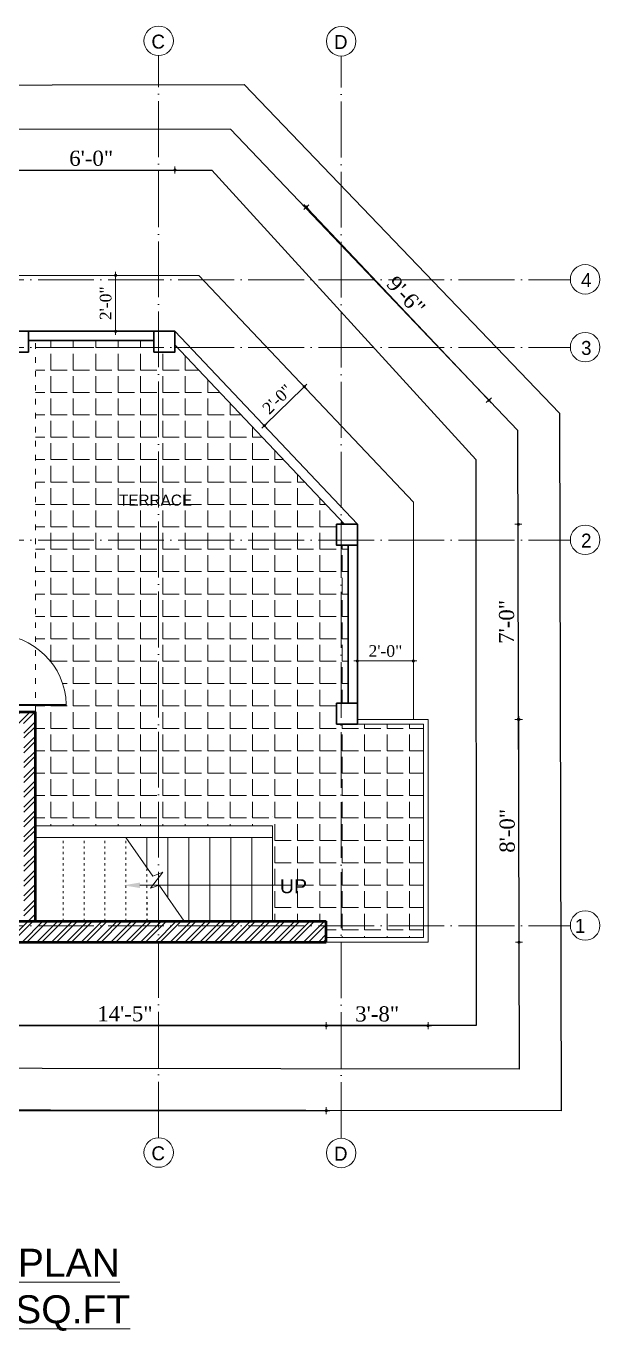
# Model space of a CAD drawing. Header units: inches. Extents: x 153221 to 157601, y -20468 to 0.
# Drawn here: x 156829 to 157075, y -19047 to -18486 of the extents above; entities that cross this region are included whole.
import ezdxf

# ---------------------------------------------------------------- set-up
doc = ezdxf.new("R2010")
doc.units = ezdxf.units.IN
doc.header["$MEASUREMENT"] = 0
doc.header["$PDMODE"] = 99
doc.linetypes.add('ACAD_ISO03W100', pattern=[30, 12, -18])
doc.linetypes.add('ACAD_ISO04W100', pattern=[30, 24, -3, 0, -3])
for name, color, linetype, lineweight in [('.09', 24, 'Continuous', 9), ('.1', 168, 'Continuous', 13), ('CENTER  LINE RA', 10, 'ACAD_ISO04W100', 20), ('ELE1 RA', 1, 'Continuous', 30), ('ELE2 RA', 130, 'Continuous', 20), ('ELE3 RA', 2, 'Continuous', 18), ('Hatch', 254, 'Continuous', 9), ('HATCH RA', 8, 'Continuous', 5), ('HIDDEN RA', 253, 'ACAD_ISO03W100', 9), ('Text', 7, 'Continuous', 18), ('TEXTLAYER', 7, 'Continuous', 18), ('WALL RA', 42, 'Continuous', 50)]:
    doc.layers.add(name, color=color, linetype=linetype, lineweight=lineweight)
doc.layers.add('lettring', color=7, linetype='Continuous')
doc.layers.add('WINDOW+dOOR', color=5, linetype='Continuous')
doc.styles.add('arial', font='arial.ttf', dxfattribs={"height": 7})
doc.styles.add('DIM', font='dutch.ttf')
doc.styles.get("Standard").update_dxf_attribs({"font": 'arial.ttf'})
doc.styles.add('titles', font='GOTHICB.TTF')
doc.dimstyles.new('Copy of DIM 8', dxfattribs={"dimtxt": 6.5, "dimasz": 1, "dimexe": 6, "dimexo": 18, "dimgap": 1.6875, "dimtad": 1, "dimdec": 0, "dimzin": 3, "dimdsep": 46, "dimlunit": 4, "dimtxsty": 'DIM', "dimblk": 'dot 2', "dimcen": 0.09375, "dimse1": 1, "dimse2": 1, "dimclrd": 1, "dimclre": 1, "dimclrt": 256, "dimadec": 0, "dimazin": 0, "dimtfac": 0.75, "dimtdec": 0, "dimtix": 1, "dimtmove": 1, "dimatfit": 3, "dimldrblk": 'DOT', "dimfxl": 1, "dimtolj": 1, "dimtzin": 0, "dimlwd": 9, "dimlwe": 9, "dimarcsym": 0})
pattern_1 = [(45, (9724.892443257413, -3872.767002754961), (-3.181980515339464, 3.181980515339464), []), (45, (9727.013763597413, -3872.767002754961), (-3.181980515339464, 3.181980515339464), [])]

# ---------------------------------------------------------------- blocks, each defined once
blk = doc.blocks.new('30 inch door')
at = {"layer": '.09'}
blk.add_arc((10330.0097220193, 24687.09881144364), 25.6687500037242, 91.33199297165822, 180.0000000000081, dxfattribs=at)
at = {"layer": '.1'}
for p, q in [((10329.41303732053, 24712.76062537259), (10329.40972203181, 24691.6688114301)), ((10329.41303732053, 24712.76062537259), (10329.81303731065, 24712.76056249913)), ((10329.80972203181, 24691.6688114301), (10329.81303732053, 24712.76062537259)), ((10328.80972203181, 24688.14881143188), (10328.80972203181, 24691.6688114301)), ((10329.28972203181, 24692.14881143051), (10329.40972203181, 24692.14881143051)), ((10329.40972203181, 24692.14881143051), (10329.40972203181, 24691.6688114301)), ((10329.40972203181, 24691.6688114301), (10329.80972203181, 24691.6688114301)), ((10329.40972203181, 24691.6688114301), (10329.80972203181, 24691.6688114301)), ((10329.80972203181, 24691.6688114301), (10329.80972203181, 24692.14881143532)), ((10329.80972203181, 24692.14881143532), (10330.00972203181, 24692.14881143532)), ((10330.00972203181, 24692.14881143532), (10330.00972203181, 24688.14881143188)), ((10302.02222201757, 24688.14881144364), (10302.02222201757, 24684.64881144364)), ((10304.03472201584, 24688.14881144364), (10302.02222201757, 24688.14881144364)), ((10302.02222201757, 24684.64881144364), (10303.77222201607, 24684.64881144364)), ((10304.03472201584, 24688.14881144364), (10304.03472201584, 24688.14881144364)), ((10304.03472201584, 24687.09881144364), (10304.03472201584, 24688.14881144364)), ((10304.64722201532, 24687.09881144364), (10304.03472201584, 24687.09881144364)), ((10304.64722201532, 24685.52381144364), (10304.64722201532, 24687.09881144364)), ((10330.00972203181, 24688.14881143188), (10328.80972203181, 24688.14881143188)), ((10329.39722201983, 24687.09881144364), (10330.0097220193, 24687.09881144364)), ((10329.39722201983, 24685.52381144364), (10329.39722201983, 24687.09881144364)), ((10330.0097220193, 24687.09881144364), (10330.0097220193, 24688.14881144364)), ((10330.0097220193, 24688.14881144364), (10332.02222201757, 24688.14881144364)), ((10332.02222201757, 24684.64881144364), (10330.27222201908, 24684.64881144364)), ((10332.02222201757, 24688.14881144364), (10332.02222201757, 24684.64881144364))]:
    blk.add_line(p, q, dxfattribs=at)
for centre, major_axis, ratio, start_param, end_param in [((10329.28972203181, 24691.6688114301), (-0.3394112551194572, 0.3394112551194572), 0.999999999977499, 5.497787143770887, 7.068583470588285), ((10303.77222201607, 24685.52381144364), (-0.6187184332997396, -0.6187184332997393), 0.9999999999110283, 0.785398163441934, 2.356194490147859)]:
    blk.add_ellipse(centre, major_axis=major_axis, ratio=ratio, start_param=start_param, end_param=end_param, dxfattribs=at)
at = {"layer": '.1', "extrusion": (0, 0, -1)}
blk.add_ellipse((10330.27222201908, 24685.52381144364), major_axis=(-0.618718433299169, 0.618718433299169), ratio=0.9999999999121172, start_param=3.926990817031183, end_param=5.497787143738197, dxfattribs=at)
blk.add_line((10330.0097220193, 24688.14881144364), (10330.0097220193, 24688.14881144364))
at = {"layer": 'Hatch', "lineweight": 0}
for points, knots in [([(10330.00972203181, 24688.1488114367), (10329.80173034693, 24688.26428650752), (10329.35217559847, 24688.51387517011), (10329.11476467547, 24688.97239111282), (10328.98719465182, 24689.21876937104)], [0, 0, 0, 0, 17.45947156332452, 37.73702949455357, 37.73702949455357, 37.73702949455357, 37.73702949455357]), ([(10329.9019421284, 24690.9048534283), (10329.68934944843, 24690.85117755046), (10329.24836202984, 24690.7398360553), (10329.09787746074, 24690.30803065666), (10329.01993899273, 24690.08439143924)], [0, 0, 0, 0, 15.42448265505423, 31.99547035319409, 31.99547035319409, 31.99547035319409, 31.99547035319409]), ([(10329.92474551127, 24690.23632467544), (10329.71596306104, 24690.11693822842), (10329.22809774403, 24689.83796599324), (10329.12954213001, 24689.27468329909), (10329.07316348957, 24688.95245799707)], [0, 0, 0, 0, 17.25482090539617, 40.31961815639921, 40.31961815639921, 40.31961815639921, 40.31961815639921]), ([(10330.00972203181, 24688.14881143188), (10329.69857646869, 24688.44138354416), (10329.09749189302, 24689.00658709216), (10329.14239502833, 24689.81796111348), (10329.0869232838, 24691.12693943849)], [0, 0, 0, 0, 30.29697100138907, 58.52900896934066, 58.52900896934066, 58.52900896934066, 58.52900896934066]), ([(10329.90264009402, 24689.43803165159), (10329.58904219917, 24689.24151961553), (10329.2263594303, 24689.01424918238), (10329.20483972926, 24688.62906203717), (10329.20192728923, 24688.57693145889)], [0, 0, 0, 0, 24.63381858653671, 28.48954562375808, 28.48954562375808, 28.48954562375808, 28.48954562375808]), ([(10330.00972203181, 24688.14881143188), (10329.85687004416, 24688.49864463427), (10329.46550047568, 24689.39437436324), (10329.43888996507, 24690.37674344563), (10329.42267236636, 24690.97544175005)], [0, 0, 0, 0, 28.41331100487949, 72.7508057875717, 72.7508057875717, 72.7508057875717, 72.7508057875717]), ([(10330.00972203181, 24688.14881143188), (10329.92847198226, 24688.69683988899), (10329.77036143084, 24689.76328947331), (10329.7477544119, 24690.8410795628), (10329.73676471636, 24691.36501352212)], [0, 0, 0, 0, 41.50393969781517, 80.76562204258082, 80.76562204258082, 80.76562204258082, 80.76562204258082]), ([(10302.02222202592, 24688.14881143943), (10302.04861579364, 24687.94660836921), (10302.17056705137, 24687.0123378624), (10302.4796958271, 24686.11841171739), (10302.72192022435, 24685.41795695975)], [0, 0, 0, 0, 17.45947147096211, 80.67072984298156, 80.67072984298156, 80.67072984298156, 80.67072984298156]), ([(10302.02222202592, 24688.14881144364), (10302.41487120216, 24687.85762753566), (10303.15440260476, 24687.30919993951), (10304.0378742232, 24687.05434281553), (10304.45227258526, 24686.93480035081)], [0, 0, 0, 0, 41.50393945704009, 78.17020489763934, 78.17020489763934, 78.17020489763934, 78.17020489763934]), ([(10302.02222202592, 24688.14881144364), (10302.45185645409, 24687.49809840205), (10303.05215792903, 24686.58889752566), (10304.01890503141, 24686.13853781004), (10304.2937533865, 24686.01049953956)], [0, 0, 0, 0, 64.70548573041778, 90.40895229516038, 90.40895229516038, 90.40895229516038, 90.40895229516038]), ([(10302.02222202592, 24688.14881144364), (10302.13429664535, 24687.79230486533), (10302.35080726647, 24687.10358992418), (10302.97277327031, 24686.10409608687), (10304.17685248838, 24685.07449043293)], [0, 0, 0, 0, 30.29697100138907, 58.52900896934066, 58.52900896934066, 58.52900896934066, 58.52900896934066]), ([(10303.34561861096, 24687.82455210292), (10303.20053325417, 24687.42704157381), (10302.97944550642, 24686.82129672467), (10302.4351143885, 24686.50524909604), (10302.24799200448, 24686.39660275238)], [0, 0, 0, 0, 34.6427490234817, 52.79021623571285, 52.79021623571285, 52.79021623571285, 52.79021623571285]), ([(10303.86122007264, 24687.89421731964), (10303.73033200659, 24687.31986809933), (10303.52053690264, 24686.39926732964), (10302.69773938045, 24685.99772344232), (10302.38827307721, 24685.84669685447)], [0, 0, 0, 0, 47.05166931514776, 75.41718776705778, 75.41718776705778, 75.41718776705778, 75.41718776705778]), ([(10304.15259927142, 24687.0148378428), (10304.06865708596, 24686.57125749196), (10303.90118586816, 24685.68628003813), (10303.13353840461, 24685.21562975398), (10302.75066156973, 24684.9808851614)], [0, 0, 0, 0, 36.8865943004439, 73.5916373132828, 73.5916373132828, 73.5916373132828, 73.5916373132828]), ([(10332.02222200922, 24688.14881144364), (10331.62957283299, 24687.85762753566), (10330.89004143039, 24687.30919993951), (10330.00656981195, 24687.05434281554), (10329.59217144989, 24686.93480035081)], [0, 0, 0, 0, 41.50393945704009, 78.17020489763934, 78.17020489763934, 78.17020489763934, 78.17020489763934]), ([(10332.02222200922, 24688.14881144364), (10331.59258758105, 24687.49809840206), (10330.99228610612, 24686.58889752567), (10330.02553900373, 24686.13853781005), (10329.75069064865, 24686.01049953957)], [0, 0, 0, 0, 64.70548573041778, 90.40895229516038, 90.40895229516038, 90.40895229516038, 90.40895229516038]), ([(10332.02222200922, 24688.14881144364), (10331.9101473898, 24687.79230486534), (10331.69363676868, 24687.10358992419), (10331.07167076483, 24686.10409608687), (10329.86759154677, 24685.07449043294)], [0, 0, 0, 0, 30.29697100138907, 58.52900896934066, 58.52900896934066, 58.52900896934066, 58.52900896934066]), ([(10329.89184476373, 24687.0148378428), (10329.97578694919, 24686.57125749196), (10330.14325816699, 24685.68628003814), (10330.91090563054, 24685.21562975398), (10331.29378246542, 24684.9808851614)], [0, 0, 0, 0, 36.8865943004439, 73.5916373132828, 73.5916373132828, 73.5916373132828, 73.5916373132828]), ([(10330.1832239625, 24687.89421731964), (10330.31411202856, 24687.31986809933), (10330.52390713251, 24686.39926732964), (10331.34670465469, 24685.99772344233), (10331.65617095793, 24685.84669685448)], [0, 0, 0, 0, 47.05166931514776, 75.41718776705778, 75.41718776705778, 75.41718776705778, 75.41718776705778]), ([(10330.69882542418, 24687.82455210292), (10330.84391078098, 24687.42704157381), (10331.06499852873, 24686.82129672467), (10331.60932964664, 24686.50524909604), (10331.79645203066, 24686.39660275239)], [0, 0, 0, 0, 34.6427490234817, 52.79021623571285, 52.79021623571285, 52.79021623571285, 52.79021623571285]), ([(10332.02222200922, 24688.14881143943), (10331.9958282415, 24687.94660836921), (10331.87387698378, 24687.01233786241), (10331.56474820805, 24686.11841171739), (10331.3225238108, 24685.41795695975)], [0, 0, 0, 0, 17.45947147096211, 80.67072984298156, 80.67072984298156, 80.67072984298156, 80.67072984298156])]:
    blk.add_open_spline(points, degree=3, knots=knots, dxfattribs=at)
blk = doc.blocks.new('nbc')
at = {"layer": 'CENTER  LINE RA', "linetype": 'ACAD_ISO04W100'}
for p, q in [((157544.1877590238, -18980.32493862088), (157544.1901628297, -18515.32181250436)), ((157748.2273792636, -18980.32493782234), (157748.2297830694, -18515.4613216863)), ((157856.1379922496, -18980.29183898864), (157856.1379922496, -18515.28871275415)), ((157934.5425797113, -18980.46444701067), (157934.5425797114, -18515.46132077617)), ((157473.2378383381, -18611.56398019586), (158032.9669803572, -18611.56398019586)), ((157473.2378383381, -18640.70347808017), (158032.9669803572, -18640.70347808016)), ((157473.2378383381, -18723.49847832672), (158032.9669803572, -18723.49847832672)), ((157473.2378383381, -18889.19896084974), (158032.9669803572, -18889.19896084974)), ((158045.6520386208, -18889.19896084974), (158045.6540313119, -18889.19896084974))]:
    blk.add_line(p, q, dxfattribs=at)
at = {"layer": 'Text'}
for centre in [(157544.1882849572, -18508.97789448396), (157544.1902776391, -18508.97789492619), (157544.1902776391, -18508.97789492619), (157748.2279052314, -18509.11740366589), (157748.2298979133, -18509.11740410812), (157748.2298979133, -18509.11740410812), (157856.1359995677, -18508.9447947327), (157856.1379922496, -18508.94479517494), (157856.1379922496, -18508.94479517494), (157934.5429912658, -18509.11740321031), (157934.5449839477, -18509.11740365254), (157934.5449839477, -18509.11740365254), (157466.8939207589, -18611.56397975363), (157466.8959134408, -18611.56398019586), (157466.8959134408, -18611.56398019586), (158039.309509489, -18611.43126070094), (158039.3115021708, -18611.43126114317), (158039.3115021708, -18611.43126114317), (157466.8939207589, -18640.70347763793), (157466.8959134408, -18640.70347808016), (157466.8959134408, -18640.70347808016), (158039.309509489, -18640.57075858524), (158039.3115021708, -18640.57075902747), (158039.3115021708, -18640.57075902747), (157466.8939207589, -18723.49847788449), (157466.8959134408, -18723.49847832672), (157466.8959134408, -18723.49847832672), (158039.309509489, -18723.3657588318), (158039.3115021708, -18723.36575927403), (158039.3115021708, -18723.36575927403), (157466.8939207589, -18889.19896040751), (157466.8959134408, -18889.19896084974), (157466.8959134408, -18889.19896084974), (158039.309509489, -18889.06624135482), (158039.3115021708, -18889.06624179705), (158039.3115021708, -18889.06624179705), (157544.1878734027, -18986.66885540794), (157544.1898660846, -18986.66885585018), (157544.1898660846, -18986.66885585018), (157748.2250894405, -18986.66885495236), (157748.2270821224, -18986.66885539459), (157748.2270821224, -18986.66885539459), (157856.1355880132, -18986.63575611227), (157856.1375806951, -18986.63575655451), (157856.1375806951, -18986.63575655451), (157934.5401754749, -18986.8083641343), (157934.5421681568, -18986.80836457653), (157934.5421681568, -18986.80836457653)]:
    blk.add_circle(centre, 6.343917579214658, dxfattribs=at)
at = {"layer": 'Text', "char_height": 6, "width": 68.67829182388951, "attachment_point": 3, "rotation": 0.00351283843757007, "style": 'titles'}
for s, insert in [('{\\fStylus BT|b0|i0|c0|p34;A}', (157546.9105047816, -18506.30083869113)), ('{\\fStylus BT|b0|i0|c0|p34;B}', (157750.9501250558, -18506.44034787307)), ('{\\fStylus BT|b0|i0|c0|p34;C}', (157858.8582193921, -18506.26773893988)), ('{\\fStylus BT|b0|i0|c0|p34;D}', (157937.2652110902, -18506.44034741748)), ('{\\fStylus BT|b0|i0|c0|p34;4}', (158042.0317293133, -18608.75420490811)), ('{\\fStylus BT|b0|i0|c0|p34;4}', (157469.6161405833, -18608.8869239608)), ('{\\fStylus BT|b0|i0|c0|p34;3}', (157469.6161405833, -18638.0264218451)), ('{\\fStylus BT|b0|i0|c0|p34;3}', (158042.0317293133, -18637.89370279241)), ('{\\fStylus BT|b0|i0|c0|p34;2}', (157469.6161405833, -18720.82142209167)), ('{\\fStylus BT|b0|i0|c0|p34;2}', (158042.0317293133, -18720.68870303898)), ('{\\fStylus BT|b0|i0|c0|p34;1}', (157466.8471493102, -18886.48452050811)), ('{\\fStylus BT|b0|i0|c0|p34;1}', (158039.3756597948, -18886.26272047001)), ('{\\fStylus BT|b0|i0|c0|p34;A}', (157546.9100932271, -18983.99179961512)), ('{\\fStylus BT|b0|i0|c0|p34;B}', (157750.9473092649, -18983.99179915954)), ('{\\fStylus BT|b0|i0|c0|p34;C}', (157858.8578078376, -18983.95870031945)), ('{\\fStylus BT|b0|i0|c0|p34;D}', (157937.2623952993, -18984.13130834147))]:
    blk.add_mtext(s, dxfattribs=dict(at, insert=insert))
blk = doc.blocks.new('dot1')
at = {"layer": 'Hatch'}
h = blk.add_hatch(color=256, dxfattribs=at)
edge = h.paths.add_edge_path()
edge.add_arc((0, 0), 1, 0, 360)
for p, q in [((3, 0), (-3, 0)), ((0, 3), (0, -3))]:
    blk.add_line(p, q, dxfattribs=at)
blk.add_circle((0, 0), 1, dxfattribs=at)
blk = doc.blocks.new('dot 2')
at = {"layer": 'Hatch', "xscale": 0.5, "yscale": 0.5, "zscale": 0.5}
blk.add_blockref('dot1', (0, 0), dxfattribs=at)
blk = doc.blocks.new('*D931')
at = {"layer": 'Defpoints', "color": 0, "transparency": 16777216}
for p in [(161087.6438179879, -18896.33847003167), (161260.5218662554, -18896.33847003167), (161260.5218662554, -18932.22507600842)]:
    blk.add_point(p, dxfattribs=at)
at = {"layer": 'lettring', "color": 1, "lineweight": 9, "transparency": 16777216}
blk.add_line((161088.6438179879, -18932.22507600842), (161259.5218662554, -18932.22507600842), dxfattribs=at)
at = {"layer": 'lettring', "color": 1, "lineweight": 9, "transparency": 16777216, "rotation": 180}
blk.add_blockref('dot 2', (161087.6438179879, -18932.22507600842), dxfattribs=at)
at = {"layer": 'lettring', "color": 1, "lineweight": 9, "transparency": 16777216}
blk.add_blockref('dot 2', (161260.5218662554, -18932.22507600842), dxfattribs=at)
at = {"layer": 'lettring', "transparency": 16777216, "insert": (161174.0828421217, -18927.1523471596), "char_height": 6.5, "attachment_point": 5, "style": 'DIM'}
blk.add_mtext('\\A1;14\'-5"', dxfattribs=at)
blk = doc.blocks.new('_Dot')
at = {"color": 0, "linetype": 'ByBlock', "lineweight": -2}
blk.add_line((-0.5, 0), (-1, 0), dxfattribs=at)
at = {"color": 0, "linetype": 'ByBlock', "const_width": 0.5}
blk.add_lwpolyline([(-0.25, 0, 1), (0.25, 0, 1)], format="xyb", close=True, dxfattribs=at)
blk = doc.blocks.new('*D932')
at = {"layer": 'Defpoints', "color": 0, "transparency": 16777216}
for p in [(161260.5218662554, -18896.33847003167), (161304.3165415516, -18896.34561408912), (161304.3165415516, -18932.22507600842)]:
    blk.add_point(p, dxfattribs=at)
at = {"layer": 'lettring', "color": 1, "lineweight": 9, "transparency": 16777216}
blk.add_line((161261.5218662554, -18932.22507600842), (161303.3165415516, -18932.22507600842), dxfattribs=at)
at = {"layer": 'lettring', "color": 1, "lineweight": 9, "transparency": 16777216, "rotation": 180}
blk.add_blockref('dot 2', (161260.5218662554, -18932.22507600842), dxfattribs=at)
at = {"layer": 'lettring', "color": 1, "lineweight": 9, "transparency": 16777216}
blk.add_blockref('dot 2', (161304.3165415516, -18932.22507600842), dxfattribs=at)
at = {"layer": 'lettring', "transparency": 16777216, "insert": (161282.4192039035, -18927.21770776986), "char_height": 6.5, "attachment_point": 5, "style": 'DIM'}
blk.add_mtext('\\A1;3\'-8"', dxfattribs=at)
blk = doc.blocks.new('*D934')
at = {"layer": 'Defpoints', "color": 0, "transparency": 16777216}
for p in [(160869.6041977138, -18896.33847003167), (161260.5218662554, -18896.34561408912), (161260.520542973, -18968.7546759197)]:
    blk.add_point(p, dxfattribs=at)
at = {"layer": 'lettring', "color": 1, "lineweight": 9, "transparency": 16777216}
blk.add_line((160870.6028744311, -18968.74755013734), (161259.5205429731, -18968.7546576446), dxfattribs=at)
for p, rotation in [((160869.6028744313, -18968.74753186225), 179.998952914198), ((161260.520542973, -18968.7546759197), 359.998952914198)]:
    blk.add_blockref('dot 2', p, dxfattribs=dict(at, rotation=rotation))
at = {"layer": 'lettring', "transparency": 16777216, "insert": (161065.0618001299, -18963.74824328154), "char_height": 6.5, "attachment_point": 5, "rotation": 359.99895291419807, "style": 'DIM'}
blk.add_mtext('\\A1;32\'-7"', dxfattribs=at)
blk = doc.blocks.new('*D762')
at = {"layer": 'Defpoints', "color": 0, "transparency": 16777216}
for p in [(161195.5525246518, -18564.54412518841), (161123.6438179879, -18633.80988796642), (161195.5525246518, -18633.80988796642)]:
    blk.add_point(p, dxfattribs=at)
at = {"layer": 'lettring', "color": 1, "lineweight": 9, "transparency": 16777216}
blk.add_line((161124.6438179879, -18564.54412518841), (161194.5525246518, -18564.54412518841), dxfattribs=at)
at = {"layer": 'lettring', "color": 1, "lineweight": 9, "transparency": 16777216, "rotation": 180}
blk.add_blockref('dot 2', (161123.6438179879, -18564.54412518841), dxfattribs=at)
at = {"layer": 'lettring', "color": 1, "lineweight": 9, "transparency": 16777216}
blk.add_blockref('dot 2', (161195.5525246518, -18564.54412518841), dxfattribs=at)
at = {"layer": 'lettring', "transparency": 16777216, "insert": (161159.5981713199, -18559.54126457814), "char_height": 6.5, "attachment_point": 5, "style": 'DIM'}
blk.add_mtext('\\A1;6\'-0"', dxfattribs=at)
blk = doc.blocks.new('*D763')
at = {"layer": 'Defpoints', "color": 0, "transparency": 16777216}
for p in [(161195.5525246518, -18633.80988796643), (161330.3772577754, -18663.46031960388), (161273.9570920241, -18716.77749669059)]:
    blk.add_point(p, dxfattribs=at)
at = {"layer": 'lettring', "color": 1, "lineweight": 9, "transparency": 16777216}
blk.add_line((161252.6595281456, -18581.2195216636), (161329.690420033, -18662.73350882001), dxfattribs=at)
for p, rotation in [((161251.9726904031, -18580.49271087973), 133.3803071193799), ((161330.3772577754, -18663.46031960388), 313.3803071193798)]:
    blk.add_blockref('dot 2', p, dxfattribs=dict(at, rotation=rotation))
at = {"layer": 'lettring', "transparency": 16777216, "insert": (161294.8111071311, -18618.54036175454), "char_height": 6.5, "attachment_point": 5, "rotation": 313.3803071193799, "style": 'DIM'}
blk.add_mtext('\\A1;9\'-6"', dxfattribs=at)
blk = doc.blocks.new('*D764')
at = {"layer": 'Defpoints', "color": 0, "transparency": 16777216}
for p in [(161273.9570920242, -18716.77748562115), (161273.9571121136, -18800.65941968103), (161343.0404003548, -18800.65941968103)]:
    blk.add_point(p, dxfattribs=at)
at = {"layer": 'lettring', "color": 1, "lineweight": 9, "transparency": 16777216}
blk.add_line((161343.0404003548, -18717.77748562115), (161343.0404003548, -18799.65941968103), dxfattribs=at)
for p, rotation in [((161343.0404003548, -18716.77748562115), 90), ((161343.0404003548, -18800.65941968103), 270)]:
    blk.add_blockref('dot 2', p, dxfattribs=dict(at, rotation=rotation))
at = {"layer": 'lettring', "transparency": 16777216, "insert": (161338.0375397445, -18758.71845265113), "char_height": 6.5, "attachment_point": 5, "rotation": 90, "style": 'DIM'}
blk.add_mtext('\\A1;7\'-0"', dxfattribs=at)
blk = doc.blocks.new('*D765')
at = {"layer": 'Defpoints', "color": 0, "transparency": 16777216}
for p in [(161304.3165415517, -18800.65941968103), (161304.3165415517, -18896.34561408913), (161343.300959038, -18896.34561408913)]:
    blk.add_point(p, dxfattribs=at)
at = {"layer": 'lettring', "color": 1, "lineweight": 9, "transparency": 16777216}
blk.add_line((161343.300959038, -18801.65941968103), (161343.300959038, -18895.34561408913), dxfattribs=at)
for p, rotation in [((161343.300959038, -18800.65941968103), 90), ((161343.300959038, -18896.34561408913), 270)]:
    blk.add_blockref('dot 2', p, dxfattribs=dict(at, rotation=rotation))
at = {"layer": 'lettring', "transparency": 16777216, "insert": (161338.2935907994, -18848.50251688512), "char_height": 6.5, "attachment_point": 5, "rotation": 90, "style": 'DIM'}
blk.add_mtext('\\A1;8\'-0"', dxfattribs=at)
blk = doc.blocks.new('*D766')
at = {"layer": 'Defpoints', "color": 0, "transparency": 16777216}
for p in [(161273.9571116457, -18775.49887593157), (161273.9571116457, -18800.65941968102), (161297.9571116458, -18800.65941968102)]:
    blk.add_point(p, dxfattribs=at)
at = {"layer": 'lettring', "color": 1, "lineweight": 9, "transparency": 16777216}
blk.add_line((161296.9571116458, -18775.49887593157), (161274.9571116457, -18775.49887593157), dxfattribs=at)
at = {"layer": 'lettring', "color": 1, "lineweight": 9, "transparency": 16777216, "rotation": 180}
blk.add_blockref('dot 2', (161273.9571116457, -18775.49887593157), dxfattribs=at)
at = {"layer": 'lettring', "color": 1, "lineweight": 9, "transparency": 16777216}
blk.add_blockref('dot 2', (161297.9571116458, -18775.49887593157), dxfattribs=at)
at = {"layer": 'lettring', "transparency": 16777216, "insert": (161285.9571116457, -18771.26110108934), "char_height": 6.5, "attachment_point": 5, "style": 'DIM'}
blk.add_mtext('\\A1;{\\H0.76923x;2\'-0"}', dxfattribs=at)
blk = doc.blocks.new('*D767')
at = {"layer": 'Defpoints', "color": 0, "transparency": 16777216}
for p in [(161170.0670159117, -18609.80988796643), (161195.5525246519, -18609.80988796643), (161195.5525246519, -18633.80988796643)]:
    blk.add_point(p, dxfattribs=at)
at = {"layer": 'lettring', "color": 1, "lineweight": 9, "transparency": 16777216}
blk.add_line((161170.0670159117, -18632.80988796643), (161170.0670159117, -18610.80988796643), dxfattribs=at)
for p, rotation in [((161170.0670159117, -18609.80988796643), 90), ((161170.0670159117, -18633.80988796643), 270)]:
    blk.add_blockref('dot 2', p, dxfattribs=dict(at, rotation=rotation))
at = {"layer": 'lettring', "transparency": 16777216, "insert": (161165.8292410695, -18621.80988796648), "char_height": 6.5, "attachment_point": 5, "rotation": 90, "style": 'DIM'}
blk.add_mtext('\\A1;{\\H0.76923x;2\'-0"}', dxfattribs=at)
blk = doc.blocks.new('*D768')
at = {"layer": 'Defpoints', "color": 0, "transparency": 16777216}
for p in [(161251.9252686044, -18658.52069981169), (161233.9303844531, -18674.44973216199), (161234.754808338, -18675.29369232852)]:
    blk.add_point(p, dxfattribs=at)
at = {"layer": 'lettring', "color": 1, "lineweight": 9, "transparency": 16777216}
blk.add_line((161250.3855069688, -18658.37551851034), (161234.6457222038, -18673.75095329681), dxfattribs=at)
for p, rotation in [((161251.1008447195, -18657.67673964516), 44.32911410309225), ((161233.9303844531, -18674.44973216199), 224.3291141030923)]:
    blk.add_blockref('dot 2', p, dxfattribs=dict(at, rotation=rotation))
at = {"layer": 'lettring', "transparency": 16777216, "insert": (161239.5543470912, -18663.03179557994), "char_height": 6.5, "attachment_point": 5, "rotation": 44.32911410309226, "style": 'DIM'}
blk.add_mtext('\\A1;{\\H0.76923x;2\'-0"}', dxfattribs=at)
blk = doc.blocks.new('JLLK')
at = {"layer": 'HATCH RA'}
h = blk.add_hatch(dxfattribs=at)
h.set_pattern_fill('ANGLE', color=256, scale=35)
h.set_pattern_definition([(0, (0, 0), (0, 9.625), [7, -2.625]), (90, (0, 0), (-9.625, 5.893612720896638e-16), [7, -2.625])])
edge = h.paths.add_edge_path()
edge.add_line((161269.9570941294, -18725.77749669059), (161264.9570920241, -18725.77749669059))
edge.add_line((161264.9570920241, -18725.77749669059), (161264.9570920241, -18716.77749669059))
edge.add_line((161264.9570920241, -18716.77749669059), (161268.4535963568, -18716.77749669059))
edge.add_line((161268.4535963568, -18716.77749669059), (161195.5525246518, -18639.63367974848))
edge.add_line((161195.5525246518, -18639.63367974848), (161195.5525246518, -18642.80988796642))
edge.add_line((161195.5525246518, -18642.80988796642), (161186.5525246518, -18642.80988796642))
edge.add_line((161186.5525246518, -18642.80988796642), (161186.5525246518, -18637.80988796642))
edge.add_line((161186.5525246518, -18637.80988796642), (161135.6438179879, -18637.80988796642))
edge.add_line((161135.6438179879, -18637.80988796642), (161135.6438179879, -18769.6167128566))
edge.add_ellipse((161118.0835633366, -18794.92346037042), major_axis=(21.78065670664819, 21.78065670664819), ratio=0.9999999999997289, start_angle=316.3383312872578, end_angle=370.2433681630805, ccw=False)
edge.add_line((161148.9266750853, -18794.68403442243), (161135.6438179879, -18794.68341598334))
edge.add_line((161135.6438179879, -18794.68341598334), (161135.6438179879, -18797.33875314745))
edge.add_line((161135.6438179879, -18797.33875314745), (161135.6438179879, -18846.3382916682))
edge.add_line((161135.6438179879, -18846.3382916682), (161237.5197791714, -18846.33804276261))
edge.add_line((161237.5197791714, -18846.33804276261), (161237.5184384383, -18887.33847003167))
edge.add_line((161237.5184384383, -18887.33847003167), (161260.5218662554, -18887.33847003167))
edge.add_line((161260.5218662554, -18887.33847003167), (161260.5218662554, -18894.33847003167))
edge.add_line((161260.5218662554, -18894.33847003167), (161302.3165415516, -18894.33847003167))
edge.add_line((161302.3165415516, -18894.33847003167), (161302.3165415516, -18802.65941968102))
edge.add_line((161302.3165415516, -18802.65941968102), (161273.9571121136, -18802.65941968102))
edge.add_line((161273.9571121136, -18802.65941968102), (161269.9571121136, -18802.6594206167))
edge.add_line((161269.9571121136, -18802.6594206167), (161264.9571121136, -18802.65941968102))
edge.add_line((161264.9571121136, -18802.65941968102), (161264.9571121136, -18793.65941968102))
edge.add_line((161264.9571121136, -18793.65941968102), (161269.9571100083, -18793.65941968102))
edge.add_line((161269.9571100083, -18793.65941968102), (161269.9570941294, -18725.77749669059))
h.paths.add_polyline_path([(161239.4840013346, -18878.58069769194), (161254.1279303933, -18878.58069769194), (161254.1279303933, -18866.21644121172), (161239.4840013346, -18866.21644121172)], flags=24)
h.paths.add_polyline_path([(161170.1765084567, -18711.39154479935), (161203.9787231406, -18711.39154479935), (161203.9787231406, -18701.68373126574), (161170.1765084567, -18701.68373126574)], flags=24)
h = blk.add_hatch(dxfattribs=at)
h.set_pattern_fill('ANSI32', color=256, scale=12)
h.set_pattern_definition(pattern_1)
h.paths.add_polyline_path([(161135.6438179879, -18797.33875314745), (161089.6438430253, -18797.3388655356), (161089.6438430253, -18802.33847003167), (161130.6438179879, -18802.33847003167), (161130.6438179879, -18887.33847003167), (161135.6438179879, -18887.33847003167)])
h = blk.add_hatch(dxfattribs=at)
h.set_pattern_fill('ANSI32', color=256, scale=12)
h.set_pattern_definition(pattern_1)
h.paths.add_polyline_path([(161260.5218662554, -18896.33847003167), (161260.5218662554, -18887.33847003167), (161087.6438179879, -18887.33847003167), (161087.6438179879, -18896.33847003167)])
for p, q in [((161228.5199098587, -18842.34139758587), (161228.5199099573, -18842.33838093998)), ((161237.5199097552, -18842.34470853594), (161237.5199099525, -18842.33867524417)), ((161135.6438179879, -18846.3382916682), (161237.5197791714, -18846.33804276261)), ((161237.5184384191, -18887.33905864003), (161237.5197791714, -18846.33804276261)), ((161135.6438179879, -18851.33830465873), (161219.5196156579, -18851.33808674085)), ((161174.5184384287, -18851.33819668889), (161186.1336082651, -18868.04206268788)), ((161183.5184384287, -18864.28116662459), (161183.5184384287, -18851.33817469989)), ((161192.5184384287, -18877.2241365603), (161192.5184384287, -18851.33815271089)), ((161201.5184384287, -18887.33847003166), (161201.5184384287, -18851.3381307219)), ((161210.5184384287, -18887.33847003166), (161210.5184384287, -18851.3381087329)), ((161219.5184384287, -18887.33847003167), (161219.519615658, -18851.33808674085)), ((161219.5185476063, -18851.33808674364), (161237.519615451, -18851.34470903669)), ((161228.5184384239, -18887.33876433585), (161228.5196155545, -18851.34139808662)), ((161190.3846756219, -18866.22977709198), (161185.1133702078, -18873.1957742464)), ((161186.1336082651, -18868.04206268788), (161190.3846756219, -18866.22977709198)), ((161185.1133702078, -18873.1957742464), (161188.8252063966, -18871.91287087613)), ((161188.8252063965, -18871.91287087613), (161199.551556851, -18887.3385188152))]:
    blk.add_line(p, q)
at = {"linetype": 'ACAD_ISO03W100', "ltscale": 0.08}
for p, q in [((161147.5184384287, -18887.33847003161), (161147.5184384287, -18851.33826265588)), ((161156.5184384287, -18887.33847003162), (161156.5184384287, -18851.33824066688)), ((161165.5184384287, -18887.33847003163), (161165.5184384287, -18851.33821867789)), ((161174.5184384287, -18887.33847003163), (161174.5184384287, -18851.33819668889)), ((161183.5184384287, -18887.33847003164), (161183.5184384287, -18864.55807557583)), ((161183.5944966378, -18887.33847003165), (161183.5944966378, -18877.23524157313))]:
    blk.add_line(p, q, dxfattribs=at)
at = {"color": 8, "lineweight": 5}
blk.add_line((161180.4988464671, -18871.90289519419), (161238.9210136571, -18871.90289519419), dxfattribs=at)
blk.add_solid([(161180.4988464671, -18873.06956186085), (161173.4988464671, -18871.90289519419), (161180.4988464671, -18870.73622852754)], dxfattribs=at)
at = {"layer": 'Defpoints'}
for points in [[(160813.1484646872, -18528.57112425331), (161225.361309099, -18527.75394891651), (161360.6827931738, -18669.00881239292), (161361.4986437599, -18968.8738849085), (160813.1484646872, -18968.10843607831)], [(160831.1482505818, -18546.57125891528), (161219.3858670242, -18546.97293638051), (161342.7028198569, -18676.39408634841), (161343.4495373736, -18950.84936787544), (160831.1482505818, -18950.1329879475)], [(160849.1484646877, -18564.57112425331), (161211.3852656064, -18564.5429437634), (161324.7368639105, -18688.93143093921), (161324.8934838767, -18932.17562900259), (160849.1484646877, -18932.15727049275)]]:
    blk.add_lwpolyline(points, close=True, dxfattribs=at)
at = {"layer": 'ELE1 RA'}
for p, q in [((161123.6438179879, -18633.80988796642), (161195.5525246518, -18633.80988796642)), ((161195.5525246518, -18633.80988796642), (161273.9570920241, -18716.77749669059)), ((161132.6438179879, -18637.80988796642), (161186.5525246518, -18637.80988796642)), ((161195.5525246518, -18639.63367974848), (161268.4535963568, -18716.77749669059)), ((161273.9570920241, -18716.77749669059), (161273.9571121136, -18802.65941968102)), ((161269.9570941294, -18725.77749669059), (161269.9571100083, -18793.65941968102)), ((161273.9571121136, -18802.65941968102), (161269.9571121136, -18802.6594206167))]:
    blk.add_line(p, q, dxfattribs=at)
for points in [[(161123.6438179879, -18633.80988796642), (161132.6438179879, -18633.80988796642), (161132.6438179879, -18642.80988796642), (161123.6438179879, -18642.80988796642)], [(161186.5525246518, -18633.80988796642), (161195.5525246518, -18633.80988796642), (161195.5525246518, -18642.80988796642), (161186.5525246518, -18642.80988796642)], [(161264.9570920241, -18716.77749669059), (161273.9570920241, -18716.77749669059), (161273.9570920241, -18725.77749669059), (161264.9570920241, -18725.77749669059)], [(161264.9571121136, -18793.65941968102), (161273.9571121136, -18793.65941968102), (161273.9571121136, -18802.65941968102), (161264.9571121136, -18802.65941968102)]]:
    blk.add_lwpolyline(points, close=True, dxfattribs=at)
at = {"layer": 'ELE2 RA'}
for p, q in [((161273.9571121136, -18800.65941968102), (161304.3165415516, -18800.65941968102)), ((161273.9571121136, -18802.65941968102), (161302.3165415516, -18802.65941968102)), ((161302.3165415516, -18802.65941968102), (161302.3165415516, -18894.34561408913)), ((161304.3165415516, -18800.65941968102), (161304.3165415516, -18896.33847003167)), ((161260.5218662554, -18894.33847003167), (161302.3165415516, -18894.33847003167)), ((161260.5218662554, -18896.33847003167), (161304.3165415516, -18896.33847003167))]:
    blk.add_line(p, q, dxfattribs=at)
at = {"layer": 'ELE3 RA'}
for p, q in [((161205.8934474177, -18609.80988796642), (161091.6440299411, -18609.80988796642)), ((161205.8934474177, -18609.80988796643), (161297.9570897911, -18707.23151165694)), ((161297.9570897911, -18707.23151165694), (161297.9571116458, -18800.65941968102))]:
    blk.add_line(p, q, dxfattribs=at)
at = {"layer": 'HIDDEN RA', "ltscale": 0.2}
blk.add_line((161135.6438179879, -18797.33875314745), (161135.6438179879, -18637.80988796642), dxfattribs=at)
at = {"layer": 'WALL RA'}
for p, q in [((161089.643843021, -18797.3388655356), (161135.6438179879, -18797.33875314745)), ((161135.6438179879, -18887.33848224771), (161135.6438179879, -18797.33875314745)), ((160878.6041977137, -18887.33847003167), (161260.5218662554, -18887.33847003167)), ((161260.5218662554, -18896.33847003167), (161260.5218662554, -18887.33847003167)), ((160869.6041977137, -18896.33847003167), (161260.5218662554, -18896.33847003167))]:
    blk.add_line(p, q, dxfattribs=at)
blk.add_blockref('nbc', (3332.414532402181, -0.1064098862661922))
at = {"layer": 'WINDOW+dOOR', "extrusion": (0, 0, -1), "xscale": -1.200000004184403, "yscale": 1.200000004188042, "zscale": -1.200000004184403, "rotation": 89.99366168438348}
blk.add_blockref('30 inch door', (-131492.193765179, -6402.18902343682), dxfattribs=at)
at = {"insert": (161171.5084808863, -18704.02793847288), "char_height": 4.710908520447534, "attachment_point": 1}
blk.add_mtext_dynamic_manual_height_columns('TERRACE', width=45.26554320540163, gutter_width=23.55454260223767, heights=[0], dxfattribs=at)
at = {"insert": (161252.2636739131, -18875.40675499071), "char_height": 6, "width": 11.64145565242507, "attachment_point": 9, "style": 'arial'}
blk.add_mtext('UP', dxfattribs=at)
at = {"layer": 'TEXTLAYER', "ltscale": 5, "insert": (160900.9056899819, -19028.10711887717), "char_height": 12, "width": 394.9278934881572, "attachment_point": 1, "rotation": 0.005665028269013215}
blk.add_mtext('\\pi125.68905;{\\LTOP FLOOR PLAN \\P\\pi119.8323;AREA:516.27 SQ.FT}', dxfattribs=at)
at = {"layer": 'lettring'}
for base, p1, p2, picture, middle in [((161195.5525246518, -18564.54412518841), (161123.6438179879, -18633.80988796642), (161195.5525246518, -18633.80988796642), '*D762', (161159.5981713199, -18559.54126457814)), ((161260.5218662554, -18932.22507600842), (161087.6438179879, -18896.33847003167), (161260.5218662554, -18896.33847003167), '*D931', (161174.0828421217, -18927.1523471596)), ((161304.3165415516, -18932.22507600842), (161260.5218662554, -18896.33847003167), (161304.3165415516, -18896.34561408912), '*D932', (161282.4192039035, -18927.21770776986))]:
    dim = blk.add_linear_dim(base=base, p1=p1, p2=p2, dimstyle='Copy of DIM 8', dxfattribs=at)
    dim.commit()
    dim.dimension.update_dxf_attribs({"geometry": picture, "text_midpoint": middle})
for p1, p2, distance, picture, middle in [((161195.5525246518, -18633.80988796642), (161273.9570920241, -18716.77749669059), 77.627034439685, '*D763', (161294.8111071311, -18618.54036175454)), ((161273.9570920241, -18716.77748562114), (161273.9571121136, -18800.65941968102), 69.08328824120493, '*D764', (161338.0375397445, -18758.71845265113)), ((160869.6041977137, -18896.33847003167), (161260.5218662554, -18896.34561408912), -72.4090618426697, '*D934', (161065.0618001299, -18963.74824328154))]:
    dim = blk.add_aligned_dim(p1=p1, p2=p2, distance=distance, dimstyle='Copy of DIM 8', dxfattribs=at)
    dim.commit()
    dim.dimension.update_dxf_attribs({"geometry": picture, "text_midpoint": middle})
dim = blk.add_linear_dim(base=(161170.0670159117, -18609.80988796643), p1=(161195.5525246518, -18633.80988796642), p2=(161195.5525246518, -18609.80988796642), angle=90, text='{\\H0.76923x;<>}', dimstyle='Copy of DIM 8', dxfattribs=at)
dim.commit()
dim.dimension.update_dxf_attribs({"geometry": '*D767', "text_midpoint": (161165.8292410695, -18621.80988796648)})
dim = blk.add_aligned_dim(p1=(161251.9252686044, -18658.52069981168), p2=(161234.754808338, -18675.29369232851), distance=-1.1798065539271974, text='{\\H0.76923x;<>}', dimstyle='Copy of DIM 8', dxfattribs=at)
dim.commit()
dim.dimension.update_dxf_attribs({"geometry": '*D768', "text_midpoint": (161239.5543470912, -18663.03179557994)})
dim = blk.add_linear_dim(base=(161273.9571116457, -18775.49887593157), p1=(161297.9571116458, -18800.65941968102), p2=(161273.9571116457, -18800.65941968102), text='{\\H0.76923x;<>}', dimstyle='Copy of DIM 8', dxfattribs=at)
dim.commit()
dim.dimension.update_dxf_attribs({"geometry": '*D766', "text_midpoint": (161285.9571116457, -18771.26110108934)})
dim = blk.add_linear_dim(base=(161343.300959038, -18896.34561408913), p1=(161304.3165415516, -18800.65941968102), p2=(161304.3165415516, -18896.34561408912), angle=90, dimstyle='Copy of DIM 8', dxfattribs=at)
dim.commit()
dim.dimension.update_dxf_attribs({"geometry": '*D765', "text_midpoint": (161338.2935907994, -18848.50251688512)})

msp = doc.modelspace()

# ---------------------------------------------------------------- block references
at = {"layer": 'HATCH RA'}
msp.add_blockref('JLLK', (-4302.886256055092, 16.49285594117828), dxfattribs=at)

doc.saveas('drawing.dxf')
